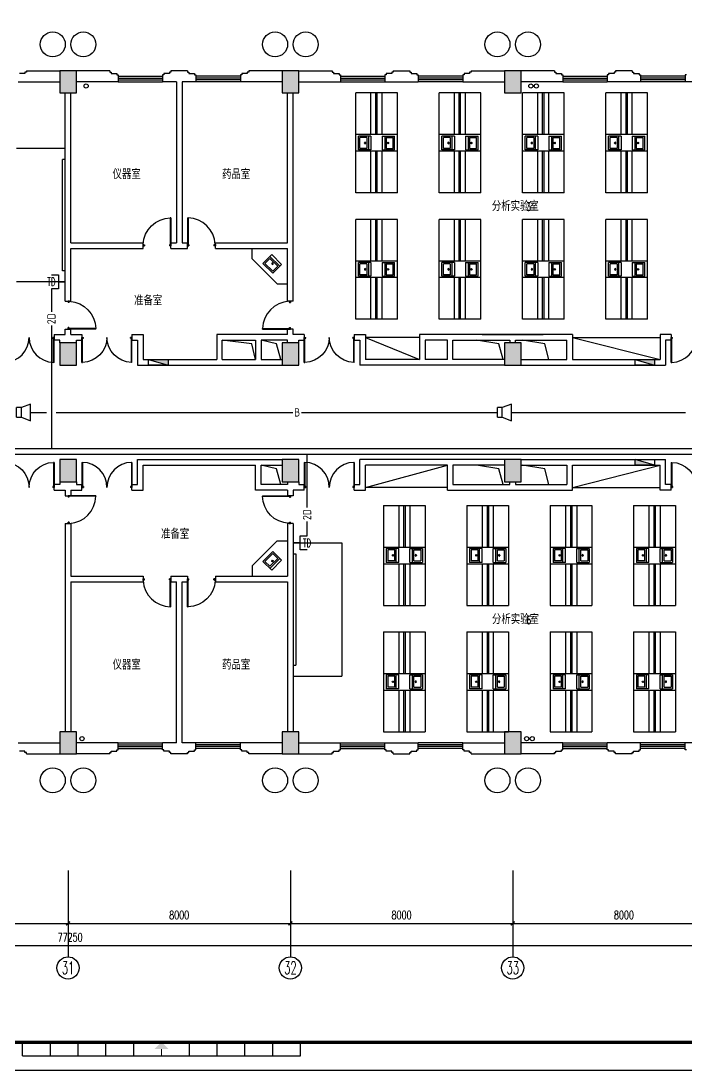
# Model space of a CAD drawing. Extents: x 190999 to 834799, y -200814 to 215286.
# Drawn here: x 483192 to 507118, y -12314 to 25460 of the extents above; entities that cross this region are included whole.
import ezdxf
from ezdxf.enums import TextEntityAlignment as Align

# ---------------------------------------------------------------- set-up
doc = ezdxf.new("R2010")
doc.units = 0
doc.header["$LTSCALE"] = 1000
doc.header["$MEASUREMENT"] = 0
for name, color, linetype in [('00-EQUIP', 3, 'Continuous'), ('00-SIG_TEXT', 7, 'Continuous'), ('00-WIRE-4', 6, 'Continuous'), ('A-墙线', 2, 'Continuous'), ('A-外包装修', 250, 'Continuous'), ('A-外窗', 145, 'Continuous'), ('A-家具', 250, 'Continuous'), ('A-门', 167, 'Continuous'), ('AXIS', 3, 'Continuous'), ('AXIS_TEXT', 7, 'Continuous'), ('COLUMN', 2, 'Continuous'), ('EQUIP_消火栓', 6, 'Continuous'), ('PUB_HATCH', 250, 'Continuous'), ('图框', 189, 'Continuous'), ('房间名称', 7, 'Continuous'), ('桥架', 1, 'Continuous'), ('洞口线', 177, 'Continuous'), ('雨水管', 3, 'Continuous')]:
    doc.layers.add(name, color=color, linetype=linetype)
doc.styles.add('-GBCBIGGBENOR', font='GBENOR.shx', dxfattribs={"bigfont": 'GBCBIG.shx'})
doc.styles.add('_COMPLEX', font='COMPLEX.shx', dxfattribs={"width": 0.5})
doc.styles.add('_TCH_AXIS', font='COMPLEX', dxfattribs={"bigfont": 'GBCBIG'})
doc.styles.add('_TCH_DIM', font='SIMPLEX', dxfattribs={"bigfont": 'GBCBIG'})
doc.styles.add('COMPLEX', font='COMPLEX')
doc.styles.add('DIM_FONT', font='SIMPLEX', dxfattribs={"width": 0.7, "bigfont": 'GBCBIG'})
doc.styles.get("Standard").update_dxf_attribs({"font": 'simhei.ttf'})
doc.styles.add('zz-1', font='arial.ttf', dxfattribs={"width": 0.8})
doc.dimstyles.new('DIMN', dxfattribs={"dimtxt": 300, "dimasz": 100, "dimexe": 250, "dimexo": 300, "dimgap": 150, "dimtad": 1, "dimdec": 0, "dimzin": 0, "dimdsep": 46, "dimtxsty": 'DIM_FONT', "dimblk": 'ARCHTICK', "dimcen": 0.09, "dimclrt": 7, "dimazin": 2, "dimtfac": 1, "dimtdec": 0, "dimtix": 1, "dimtmove": 2, "dimatfit": 3, "dimfxl": 0, "dimtolj": 1, "dimtzin": 0, "dimarcsym": 0})

# ---------------------------------------------------------------- blocks, each defined once
blk = doc.blocks.new('TJAD_TK_A0')
at = {"layer": '图框'}
for p, q in [((1517.5, -436.65), (1517.5, -431.65)), ((1527.5, -436.65), (1527.5, -431.65)), ((1537.5, -436.65), (1537.5, -431.65)), ((1547.5, -436.65), (1547.5, -431.65)), ((1557.5, -436.65), (1557.5, -431.65)), ((1577.5, -436.65), (1577.5, -431.65)), ((1587.5, -436.65), (1587.5, -431.65)), ((1597.5, -436.65), (1597.5, -431.65)), ((1607.5, -436.65), (1607.5, -431.65)), ((1617.5, -436.65), (1617.5, -431.65)), ((1517.5, -436.65), (1617.5, -436.65)), ((973, -441.7), (2162, -441.7))]:
    blk.add_line(p, q, dxfattribs=at)
at = {"layer": '图框', "const_width": 1.2}
blk.add_lwpolyline([(2152, -431.7), (2152, 389.3), (998, 389.3), (998, -431.7)], close=True, dxfattribs=at)
at = {"layer": '图框', "const_width": 0.3}
blk.add_lwpolyline([(1567.5, -434.15), (1567.5, -436.65)], dxfattribs=at)
at = {"layer": '图框'}
blk.add_solid([(1570, -434.15), (1565, -434.15), (1567.5, -431.65)], dxfattribs=at)
blk = doc.blocks.new('m1800')
at = {"layer": 'A-墙线'}
for p, q in [((-900, -100), (-900, 100)), ((900, -100), (900, 100))]:
    blk.add_line(p, q, dxfattribs=at)
at = {"layer": 'A-门'}
for p, q in [((-900, 900), (-900, 0)), ((-900, 900), (-880, 900)), ((-880, 900), (-880, 50)), ((880, 900), (880, 50)), ((900, 900), (880, 900)), ((900, 900), (900, 0)), ((-900, 50), (-870, 50)), ((-900, 0), (-850, 0)), ((-870, 50), (-870, 30)), ((-870, 30), (-850, 30)), ((-850, 30), (-850, 0)), ((850, 30), (850, 0)), ((870, 30), (850, 30)), ((900, 0), (850, 0)), ((870, 50), (870, 30)), ((900, 50), (870, 50))]:
    blk.add_line(p, q, dxfattribs=at)
for centre, start, end in [((-900, 0), 0, 88.7267), ((900, 0), 91.2733, 180)]:
    blk.add_arc(centre, 900, start, end, dxfattribs=at)
blk = doc.blocks.new('m1000')
at = {"layer": 'A-墙线'}
for p, q in [((0, 0), (0, 200)), ((1000, 0), (1000, 200))]:
    blk.add_line(p, q, dxfattribs=at)
at = {"layer": 'A-门'}
for p, q in [((0, 1100), (0, 100)), ((0, 1100), (20, 1100)), ((20, 1100), (20, 150)), ((0, 150), (30, 150)), ((0, 100), (50, 100)), ((30, 150), (30, 130)), ((30, 130), (50, 130)), ((50, 130), (50, 100)), ((950, 130), (950, 100)), ((970, 130), (950, 130)), ((1000, 100), (950, 100)), ((970, 150), (970, 130)), ((1000, 150), (970, 150)), ((1000, 150), (1000, 100))]:
    blk.add_line(p, q, dxfattribs=at)
blk.add_arc((0, 100), 1000, 2.866, 88.854, dxfattribs=at)
blk = doc.blocks.new('$TwtSys$00000434')
for p, q in [((-0.5, 0.5), (-0.5, -0.5)), ((-0.5, -0.5), (0.5, 0.5)), ((0.5, 0.5), (-0.5, 0.5)), ((0.5, -0.5), (0.5, 0.5)), ((-0.5, -0.5), (0.5, -0.5))]:
    blk.add_line(p, q)
blk.add_solid([(0.5, -0.5), (0.5, 0.5), (-0.5, -0.5)])
blk = doc.blocks.new('_ArchTick')
at = {"const_width": 0.5}
blk.add_lwpolyline([(-0.7, -0.7), (0.7, 0.7)], dxfattribs=at)
blk = doc.blocks.new('*D1183')
at = {"layer": 'AXIS', "color": 0, "lineweight": -2}
for p, q in [((500885, -5433), (500885, -7283)), ((508885, -5433), (508885, -7283)), ((500885, -7033), (508885, -7033))]:
    blk.add_line(p, q, dxfattribs=at)
at = {"layer": 'Defpoints', "color": 0}
for p in [(500885, -5133), (508885, -5133), (508885, -7033)]:
    blk.add_point(p, dxfattribs=at)
at = {"layer": 'AXIS', "color": 0, "lineweight": -2, "xscale": 100, "yscale": 100, "zscale": 100, "rotation": 180}
blk.add_blockref('_ArchTick', (500885, -7033), dxfattribs=at)
at = {"layer": 'AXIS', "color": 0, "lineweight": -2, "xscale": 100, "yscale": 100, "zscale": 100}
blk.add_blockref('_ArchTick', (508885, -7033), dxfattribs=at)
at = {"layer": 'AXIS', "color": 7, "insert": (504885, -6733), "char_height": 300, "attachment_point": 5, "style": 'DIM_FONT'}
blk.add_mtext('\\A1;8000', dxfattribs=at)
blk = doc.blocks.new('*D1184')
at = {"layer": 'AXIS', "color": 0, "lineweight": -2}
for p, q in [((492885, -5433), (492885, -7283)), ((500885, -5433), (500885, -7283)), ((492885, -7033), (500885, -7033))]:
    blk.add_line(p, q, dxfattribs=at)
at = {"layer": 'Defpoints', "color": 0}
for p in [(492885, -5133), (500885, -5133), (500885, -7033)]:
    blk.add_point(p, dxfattribs=at)
at = {"layer": 'AXIS', "color": 0, "lineweight": -2, "xscale": 100, "yscale": 100, "zscale": 100, "rotation": 180}
blk.add_blockref('_ArchTick', (492885, -7033), dxfattribs=at)
at = {"layer": 'AXIS', "color": 0, "lineweight": -2, "xscale": 100, "yscale": 100, "zscale": 100}
blk.add_blockref('_ArchTick', (500885, -7033), dxfattribs=at)
at = {"layer": 'AXIS', "color": 7, "insert": (496885, -6733), "char_height": 300, "attachment_point": 5, "style": 'DIM_FONT'}
blk.add_mtext('\\A1;8000', dxfattribs=at)
blk = doc.blocks.new('*D1185')
at = {"layer": 'AXIS', "color": 0, "lineweight": -2}
for p, q in [((484885, -5433), (484885, -7283)), ((492885, -5433), (492885, -7283)), ((484885, -7033), (492885, -7033))]:
    blk.add_line(p, q, dxfattribs=at)
at = {"layer": 'Defpoints', "color": 0}
for p in [(484885, -5133), (492885, -5133), (492885, -7033)]:
    blk.add_point(p, dxfattribs=at)
at = {"layer": 'AXIS', "color": 0, "lineweight": -2, "xscale": 100, "yscale": 100, "zscale": 100, "rotation": 180}
blk.add_blockref('_ArchTick', (484885, -7033), dxfattribs=at)
at = {"layer": 'AXIS', "color": 0, "lineweight": -2, "xscale": 100, "yscale": 100, "zscale": 100}
blk.add_blockref('_ArchTick', (492885, -7033), dxfattribs=at)
at = {"layer": 'AXIS', "color": 7, "insert": (488885, -6733), "char_height": 300, "attachment_point": 5, "style": 'DIM_FONT'}
blk.add_mtext('\\A1;8000', dxfattribs=at)
blk = doc.blocks.new('*D1186')
at = {"layer": 'AXIS', "color": 0, "lineweight": -2}
for p, q in [((476885, -5433), (476885, -7283)), ((484885, -5433), (484885, -7283)), ((476885, -7033), (484885, -7033))]:
    blk.add_line(p, q, dxfattribs=at)
at = {"layer": 'Defpoints', "color": 0}
for p in [(476885, -5133), (484885, -5133), (484885, -7033)]:
    blk.add_point(p, dxfattribs=at)
at = {"layer": 'AXIS', "color": 0, "lineweight": -2, "xscale": 100, "yscale": 100, "zscale": 100, "rotation": 180}
blk.add_blockref('_ArchTick', (476885, -7033), dxfattribs=at)
at = {"layer": 'AXIS', "color": 0, "lineweight": -2, "xscale": 100, "yscale": 100, "zscale": 100}
blk.add_blockref('_ArchTick', (484885, -7033), dxfattribs=at)
at = {"layer": 'AXIS', "color": 7, "insert": (480885, -6733), "char_height": 300, "attachment_point": 5, "style": 'DIM_FONT'}
blk.add_mtext('\\A1;8000', dxfattribs=at)
blk = doc.blocks.new('*D1192')
at = {"layer": 'AXIS', "color": 0, "lineweight": -2}
for p, q in [((446335, -5433), (446335, -8083)), ((523584, -5433), (523584, -8083)), ((446335, -7833), (523584, -7833))]:
    blk.add_line(p, q, dxfattribs=at)
at = {"layer": 'Defpoints', "color": 0}
for p in [(446335, -5133), (523584, -5133), (523584, -7833)]:
    blk.add_point(p, dxfattribs=at)
at = {"layer": 'AXIS', "color": 0, "lineweight": -2, "xscale": 100, "yscale": 100, "zscale": 100, "rotation": 180}
blk.add_blockref('_ArchTick', (446335, -7833), dxfattribs=at)
at = {"layer": 'AXIS', "color": 0, "lineweight": -2, "xscale": 100, "yscale": 100, "zscale": 100}
blk.add_blockref('_ArchTick', (523584, -7833), dxfattribs=at)
at = {"layer": 'AXIS', "color": 7, "insert": (484959, -7533), "char_height": 300, "attachment_point": 5, "style": 'DIM_FONT'}
blk.add_mtext('\\A1;77250', dxfattribs=at)
blk = doc.blocks.new('_AXISO')
blk.add_circle((0, 0), 0.5)
at = {"layer": 'AXIS_TEXT', "style": 'COMPLEX', "width": 1.041667}
blk.add_attdef('A', text='', height=0.56, dxfattribs=at).set_placement((-0.25, -0.28), (0.25, -0.28), align=Align.FIT)
blk = doc.blocks.new('$plan$00001609')
at = {"linetype": 'Continuous'}
for p, q in [((0, -251), (0, 251)), ((0, 251), (450, 251)), ((93, -251), (93, 251)), ((146, -199), (146, 199)), ((146, 199), (397, 199)), ((397, 199), (397, -199)), ((450, 251), (450, -251)), ((0, -251), (450, -251)), ((146, -199), (397, -199))]:
    blk.add_line(p, q, dxfattribs=at)
blk.add_line((238, 2), (238, 0))
blk.add_arc((212, 0), 26, 4.716, 0, dxfattribs=at)
at = {"style": 'zz-1'}
for tag in ['YSIZE', 'XSIZE']:
    blk.add_attdef(tag, (0, 0), '', height=0.5, dxfattribs=at)
blk = doc.blocks.new('_LINKPT1')
at = {"color": 0}
blk.add_line((0, 0), (0, 0), dxfattribs=at)
blk = doc.blocks.new('IO37IMB6')
for p, q in [((-0.5, 0.499), (-0.5, 0.999)), ((0.5, 0.999), (0.5, 0.499)), ((0.5, 0.499), (-0.5, 0.499)), ((0, 0.5), (0, 0))]:
    blk.add_line(p, q)
at = {"xscale": 0.002, "yscale": 0.002, "zscale": 0.002}
for p in [(0, 1.384), (-0.5, 0.499), (0, 0), (0.5, 0.499)]:
    blk.add_blockref('_LINKPT1', p, dxfattribs=at)
at = {"style": '_COMPLEX', "width": 0.6, "flags": 8}
blk.add_attdef('$TEXT$', text='', height=0.6, dxfattribs=at).set_placement((0, 1), align=Align.MIDDLE_CENTER)
at = {"flags": 9}
blk.add_attdef('A', (0, 0), '', height=0.00002, dxfattribs=at)
blk = doc.blocks.new('OS28WV87')
for p, q in [((0, 0.35), (0, -0.35)), ((0, 0.35), (0.35, 0.35)), ((0.35, 0.35), (1, 0.6)), ((0.35, 0.35), (0.35, -0.35)), ((1, 0.6), (1, -0.6)), ((0.35, -0.35), (0, -0.35)), ((1, -0.6), (0.35, -0.35))]:
    blk.add_line(p, q)
at = {"xscale": 0.002, "yscale": 0.002, "zscale": 0.002}
for p in [(0, 0), (0.175, 0.35), (1, 0), (0.175, -0.35)]:
    blk.add_blockref('_LINKPT1', p, dxfattribs=at)
at = {"flags": 9}
blk.add_attdef('A', (0, 0), '', height=0.00002, dxfattribs=at)

msp = doc.modelspace()

# ---------------------------------------------------------------- hatches: boundary and pattern name
at = {"layer": 'PUB_HATCH'}
for points in [[(484584.6, 23667.4), (484584.6, 22867.4), (485184.6, 22867.4), (485184.6, 23667.4)], [(492584.6, 23667.4), (492584.6, 22867.4), (493184.6, 22867.4), (493184.6, 23667.4)], [(500584.6, 23667.4), (500584.6, 22867.4), (501184.6, 22867.4), (501184.6, 23667.4)], [(484584.6, 13867.4), (484584.6, 13067.4), (485184.6, 13067.4), (485184.6, 13867.4)], [(492584.6, 13867.4), (492584.6, 13067.4), (493184.6, 13067.4), (493184.6, 13867.4)], [(500584.6, 13867.4), (500584.6, 13067.4), (501184.6, 13067.4), (501184.6, 13867.4)], [(484584.6, 9667.4), (484584.6, 8867.4), (485184.6, 8867.4), (485184.6, 9667.4)], [(492584.6, 9667.4), (492584.6, 8867.4), (493184.6, 8867.4), (493184.6, 9667.4)], [(500584.6, 9667.4), (500584.6, 8867.4), (501184.6, 8867.4), (501184.6, 9667.4)], [(484584.6, -132.6), (484584.6, -932.6), (485184.6, -932.6), (485184.6, -132.6)], [(492584.6, -132.6), (492584.6, -932.6), (493184.6, -932.6), (493184.6, -132.6)], [(500584.6, -132.6), (500584.6, -932.6), (501184.6, -932.6), (501184.6, -132.6)]]:
    msp.add_hatch(color=256, dxfattribs=at).paths.add_polyline_path(points)

# ---------------------------------------------------------------- linework, layer by layer
at = {"layer": '00-WIRE-4'}
for p, q in [((484285.1, 15817.4), (484285.1, 14989.7)), ((484285.1, 14489.1), (484285.1, 10067.4)), ((483534.6, 11367.4), (484110.1, 11367.4)), ((484460.1, 11367.4), (492975.1, 11367.4)), ((493280.1, 11367.4), (500334.6, 11367.4)), ((500834.6, 11367.4), (507102.1, 11367.4)), ((493484.1, 7937.5), (493484.1, 9867.4)), ((493484.1, 6917.4), (493484.1, 7436.9))]:
    msp.add_line(p, q, dxfattribs=at)
at = {"layer": 'A-墙线'}
for p, q in [((483334.6, 23567.4), (483134.6, 23567.4)), ((483334.6, 23617.4), (483334.6, 23567.4)), ((483384.6, 23617.4), (483334.6, 23617.4)), ((483384.6, 23667.4), (484584.6, 23667.4)), ((483384.6, 23667.4), (483384.6, 23617.4)), ((486384.6, 23667.4), (485184.6, 23667.4)), ((486384.6, 23667.4), (486384.6, 23617.4)), ((486384.6, 23617.4), (486434.6, 23617.4)), ((486434.6, 23617.4), (486434.6, 23567.4)), ((486434.6, 23567.4), (486634.6, 23567.4)), ((486634.6, 23567.4), (486634.6, 23517.4)), ((486634.6, 23517.4), (486684.6, 23517.4)), ((486684.6, 23517.4), (486684.6, 23267.4)), ((488334.6, 23517.4), (488284.6, 23517.4)), ((488284.6, 23517.4), (488284.6, 23267.4)), ((488334.6, 23567.4), (488334.6, 23517.4)), ((488534.6, 23567.4), (488334.6, 23567.4)), ((488534.6, 23617.4), (488534.6, 23567.4)), ((488584.6, 23617.4), (488534.6, 23617.4)), ((489184.6, 23667.4), (488584.6, 23667.4)), ((488584.6, 23667.4), (488584.6, 23617.4)), ((489184.6, 23667.4), (489184.6, 23617.4)), ((489184.6, 23617.4), (489234.6, 23617.4)), ((489234.6, 23617.4), (489234.6, 23567.4)), ((489234.6, 23567.4), (489434.6, 23567.4)), ((489434.6, 23567.4), (489434.6, 23517.4)), ((489434.6, 23517.4), (489484.6, 23517.4)), ((489484.6, 23517.4), (489484.6, 23267.4)), ((491134.6, 23517.4), (491084.6, 23517.4)), ((491084.6, 23517.4), (491084.6, 23267.4)), ((491134.6, 23567.4), (491134.6, 23517.4)), ((491334.6, 23567.4), (491134.6, 23567.4)), ((491334.6, 23617.4), (491334.6, 23567.4)), ((491384.6, 23617.4), (491334.6, 23617.4)), ((492584.6, 23667.4), (491384.6, 23667.4)), ((491384.6, 23667.4), (491384.6, 23617.4)), ((493184.6, 23667.4), (494384.6, 23667.4)), ((494384.6, 23667.4), (494384.6, 23617.4)), ((494384.6, 23617.4), (494434.6, 23617.4)), ((494434.6, 23617.4), (494434.6, 23567.4)), ((494434.6, 23567.4), (494634.6, 23567.4)), ((494634.6, 23567.4), (494634.6, 23517.4)), ((494634.6, 23517.4), (494684.6, 23517.4)), ((494684.6, 23517.4), (494684.6, 23267.4)), ((496334.6, 23517.4), (496284.6, 23517.4)), ((496284.6, 23517.4), (496284.6, 23267.4)), ((496334.6, 23567.4), (496334.6, 23517.4)), ((496534.6, 23567.4), (496334.6, 23567.4)), ((496534.6, 23617.4), (496534.6, 23567.4)), ((496584.6, 23617.4), (496534.6, 23617.4)), ((496584.6, 23667.4), (497184.6, 23667.4)), ((496584.6, 23667.4), (496584.6, 23617.4)), ((497184.6, 23667.4), (497184.6, 23617.4)), ((497184.6, 23617.4), (497234.6, 23617.4)), ((497234.6, 23617.4), (497234.6, 23567.4)), ((497234.6, 23567.4), (497434.6, 23567.4)), ((497434.6, 23567.4), (497434.6, 23517.4)), ((497434.6, 23517.4), (497484.6, 23517.4)), ((497484.6, 23517.4), (497484.6, 23267.4)), ((499134.6, 23517.4), (499084.6, 23517.4)), ((499084.6, 23517.4), (499084.6, 23267.4)), ((499134.6, 23567.4), (499134.6, 23517.4)), ((499334.6, 23567.4), (499134.6, 23567.4)), ((499334.6, 23617.4), (499334.6, 23567.4)), ((499384.6, 23617.4), (499334.6, 23617.4)), ((499384.6, 23667.4), (500584.6, 23667.4)), ((499384.6, 23667.4), (499384.6, 23617.4)), ((502384.6, 23667.4), (501184.6, 23667.4)), ((502384.6, 23667.4), (502384.6, 23617.4)), ((502384.6, 23617.4), (502434.6, 23617.4)), ((502434.6, 23617.4), (502434.6, 23567.4)), ((502434.6, 23567.4), (502634.6, 23567.4)), ((502634.6, 23567.4), (502634.6, 23517.4)), ((502634.6, 23517.4), (502684.6, 23517.4)), ((502684.6, 23517.4), (502684.6, 23267.4)), ((504334.6, 23517.4), (504284.6, 23517.4)), ((504284.6, 23517.4), (504284.6, 23267.4)), ((504334.6, 23567.4), (504334.6, 23517.4)), ((504534.6, 23567.4), (504334.6, 23567.4)), ((504534.6, 23617.4), (504534.6, 23567.4)), ((504584.6, 23617.4), (504534.6, 23617.4)), ((505184.6, 23667.4), (504584.6, 23667.4)), ((504584.6, 23667.4), (504584.6, 23617.4)), ((505184.6, 23667.4), (505184.6, 23617.4)), ((505184.6, 23617.4), (505234.6, 23617.4)), ((505234.6, 23617.4), (505234.6, 23567.4)), ((505234.6, 23567.4), (505434.6, 23567.4)), ((505434.6, 23567.4), (505434.6, 23517.4)), ((505434.6, 23517.4), (505484.6, 23517.4)), ((505484.6, 23517.4), (505484.6, 23267.4)), ((507134.6, 23517.4), (507084.6, 23517.4)), ((507084.6, 23517.4), (507084.6, 23267.4)), ((483084.6, 23267.4), (484584.6, 23267.4)), ((486684.6, 23267.4), (485184.6, 23267.4)), ((488784.6, 23267.4), (488284.6, 23267.4)), ((488784.6, 23267.4), (488784.6, 17467.4)), ((488984.6, 23267.4), (488984.6, 17467.4)), ((489484.6, 23267.4), (488984.6, 23267.4)), ((492584.6, 23267.4), (491084.6, 23267.4)), ((493184.6, 23267.4), (494684.6, 23267.4)), ((496284.6, 23267.4), (497484.6, 23267.4)), ((499084.6, 23267.4), (500584.6, 23267.4)), ((502684.6, 23267.4), (501184.6, 23267.4)), ((505484.6, 23267.4), (504284.6, 23267.4)), ((508584.6, 23267.4), (507084.6, 23267.4)), ((484784.6, 15367.4), (484784.6, 22867.4)), ((484984.6, 17467.4), (484984.6, 22867.4)), ((492784.6, 17467.4), (492784.6, 22867.4)), ((492984.6, 15367.4), (492984.6, 22867.4)), ((484984.6, 17467.4), (487584.6, 17467.4)), ((488584.6, 17467.4), (488784.6, 17467.4)), ((488984.6, 17467.4), (489184.6, 17467.4)), ((490184.6, 17467.4), (492784.6, 17467.4)), ((484984.6, 17267.4), (487584.6, 17267.4)), ((484984.6, 15367.4), (484984.6, 17267.4)), ((488584.6, 17267.4), (489184.6, 17267.4)), ((490184.6, 17267.4), (492784.6, 17267.4)), ((492784.6, 15367.4), (492784.6, 17267.4)), ((484784.6, 14167.4), (484784.6, 14367.4)), ((484984.6, 14167.4), (484984.6, 14367.4)), ((492784.6, 14167.4), (492784.6, 14367.4)), ((492984.6, 14167.4), (492984.6, 14367.4)), ((484384.6, 14167.4), (484784.6, 14167.4)), ((484984.6, 14167.4), (485384.6, 14167.4)), ((487184.6, 14167.4), (487584.6, 14167.4)), ((487584.6, 14167.4), (487584.6, 13267.4)), ((493384.6, 14167.4), (492984.6, 14167.4)), ((495184.6, 14167.4), (495584.6, 14167.4)), ((495584.6, 14167.4), (495584.6, 13267.4)), ((499784.6, 14167.4), (501984.6, 14167.4)), ((503034.6, 14167.4), (503034.6, 13267.4)), ((506584.6, 14167.4), (506184.6, 14167.4)), ((506184.6, 14167.4), (506184.6, 13267.4)), ((484584.6, 13967.4), (484384.6, 13967.4)), ((484584.6, 13867.4), (484584.6, 13967.4)), ((485184.6, 13967.4), (485384.6, 13967.4)), ((485184.6, 13867.4), (485184.6, 13967.4)), ((487184.6, 13967.4), (487384.6, 13967.4)), ((487384.6, 13967.4), (487384.6, 13067.4)), ((492784.6, 13867.4), (492784.6, 13967.4)), ((493184.6, 13967.4), (493384.6, 13967.4)), ((493184.6, 13867.4), (493184.6, 13967.4)), ((495184.6, 13967.4), (495384.6, 13967.4)), ((495384.6, 13967.4), (495384.6, 13067.4)), ((498734.6, 13967.4), (500784.6, 13967.4)), ((498734.6, 13267.4), (498734.6, 13967.4)), ((500784.6, 13967.4), (500784.6, 13867.4)), ((500984.6, 13967.4), (502834.6, 13967.4)), ((500984.6, 13867.4), (500984.6, 13967.4)), ((502834.6, 13267.4), (502834.6, 13967.4)), ((506584.6, 13967.4), (506384.6, 13967.4)), ((506384.6, 13967.4), (506384.6, 13067.4)), ((487584.6, 13267.4), (490234.6, 13267.4)), ((490434.6, 13267.4), (491634.6, 13267.4)), ((491834.6, 13267.4), (492584.6, 13267.4)), ((497534.6, 13267.4), (495584.6, 13267.4)), ((498534.6, 13267.4), (497734.6, 13267.4)), ((500584.6, 13267.4), (498734.6, 13267.4)), ((501184.6, 13267.4), (502834.6, 13267.4)), ((503034.6, 13267.4), (506184.6, 13267.4)), ((487384.6, 13067.4), (492584.6, 13067.4)), ((500584.6, 13067.4), (495384.6, 13067.4)), ((501184.6, 13067.4), (506384.6, 13067.4)), ((487384.6, 9667.4), (492584.6, 9667.4)), ((487384.6, 8767.4), (487384.6, 9667.4)), ((487584.6, 9467.4), (491634.6, 9467.4)), ((487584.6, 8567.4), (487584.6, 9467.4)), ((491834.6, 9467.4), (492584.6, 9467.4)), ((500584.6, 9667.4), (495384.6, 9667.4)), ((495384.6, 8767.4), (495384.6, 9667.4)), ((498534.6, 9467.4), (495584.6, 9467.4)), ((495584.6, 8567.4), (495584.6, 9467.4)), ((498534.6, 8567.4), (498534.6, 9467.4)), ((500584.6, 9467.4), (498734.6, 9467.4)), ((498734.6, 9467.4), (498734.6, 8767.4)), ((501184.6, 9667.4), (506384.6, 9667.4)), ((501184.6, 9467.4), (502834.6, 9467.4)), ((502834.6, 9467.4), (502834.6, 8767.4)), ((503034.6, 9467.4), (506184.6, 9467.4)), ((503034.6, 8567.4), (503034.6, 9467.4)), ((506184.6, 8567.4), (506184.6, 9467.4)), ((506384.6, 8767.4), (506384.6, 9667.4)), ((484584.6, 8767.4), (484384.6, 8767.4)), ((484584.6, 8867.4), (484584.6, 8767.4)), ((485184.6, 8867.4), (485184.6, 8767.4)), ((485184.6, 8767.4), (485384.6, 8767.4)), ((487184.6, 8767.4), (487384.6, 8767.4)), ((492784.6, 8867.4), (492784.6, 8767.4)), ((493184.6, 8867.4), (493184.6, 8767.4)), ((493184.6, 8767.4), (493384.6, 8767.4)), ((495184.6, 8767.4), (495384.6, 8767.4)), ((498734.6, 8767.4), (500784.6, 8767.4)), ((500784.6, 8767.4), (500784.6, 8867.4)), ((500984.6, 8867.4), (500984.6, 8767.4)), ((500984.6, 8767.4), (502834.6, 8767.4)), ((506584.6, 8767.4), (506384.6, 8767.4)), ((484384.6, 8567.4), (484784.6, 8567.4)), ((484784.6, 8567.4), (484784.6, 8367.4)), ((484984.6, 8567.4), (484984.6, 8367.4)), ((484984.6, 8567.4), (485384.6, 8567.4)), ((487184.6, 8567.4), (487584.6, 8567.4)), ((492784.6, 8567.4), (492784.6, 8367.4)), ((492984.6, 8567.4), (492984.6, 8367.4)), ((493384.6, 8567.4), (492984.6, 8567.4)), ((495184.6, 8567.4), (495584.6, 8567.4)), ((498534.6, 8567.4), (503034.6, 8567.4)), ((506584.6, 8567.4), (506184.6, 8567.4)), ((484784.6, 7367.4), (484784.6, -132.6)), ((484984.6, 7367.4), (484984.6, 5467.4)), ((492784.6, 7367.4), (492784.6, 5467.4)), ((492984.6, 7367.4), (492984.6, -132.6)), ((484984.6, 5467.4), (487584.6, 5467.4)), ((488584.6, 5467.4), (489184.6, 5467.4)), ((490184.6, 5467.4), (492784.6, 5467.4)), ((484984.6, 5267.4), (487584.6, 5267.4)), ((484984.6, 5267.4), (484984.6, -132.6)), ((488584.6, 5267.4), (488784.6, 5267.4)), ((488784.6, -532.6), (488784.6, 5267.4)), ((488984.6, 5267.4), (489184.6, 5267.4)), ((488984.6, -532.6), (488984.6, 5267.4)), ((490184.6, 5267.4), (492784.6, 5267.4)), ((492784.6, 5267.4), (492784.6, -132.6)), ((483084.6, -532.6), (484584.6, -532.6)), ((486684.6, -532.6), (485184.6, -532.6)), ((486684.6, -782.6), (486684.6, -532.6)), ((488784.6, -532.6), (488284.6, -532.6)), ((488284.6, -782.6), (488284.6, -532.6)), ((489484.6, -532.6), (488984.6, -532.6)), ((489484.6, -782.6), (489484.6, -532.6)), ((492584.6, -532.6), (491084.6, -532.6)), ((491084.6, -782.6), (491084.6, -532.6)), ((493184.6, -532.6), (494684.6, -532.6)), ((494684.6, -782.6), (494684.6, -532.6)), ((496284.6, -532.6), (497484.6, -532.6)), ((496284.6, -782.6), (496284.6, -532.6)), ((497484.6, -782.6), (497484.6, -532.6)), ((499084.6, -532.6), (500584.6, -532.6)), ((499084.6, -782.6), (499084.6, -532.6)), ((502684.6, -532.6), (501184.6, -532.6)), ((502684.6, -782.6), (502684.6, -532.6)), ((505484.6, -532.6), (504284.6, -532.6)), ((504284.6, -782.6), (504284.6, -532.6)), ((505484.6, -782.6), (505484.6, -532.6)), ((508584.6, -532.6), (507084.6, -532.6)), ((507084.6, -782.6), (507084.6, -532.6)), ((483334.6, -832.6), (483134.6, -832.6)), ((483334.6, -882.6), (483334.6, -832.6)), ((483384.6, -882.6), (483334.6, -882.6)), ((483384.6, -932.6), (483384.6, -882.6)), ((483384.6, -932.6), (484584.6, -932.6)), ((486384.6, -932.6), (485184.6, -932.6)), ((486384.6, -932.6), (486384.6, -882.6)), ((486384.6, -882.6), (486434.6, -882.6)), ((486434.6, -882.6), (486434.6, -832.6)), ((486434.6, -832.6), (486634.6, -832.6)), ((486634.6, -782.6), (486684.6, -782.6)), ((486634.6, -832.6), (486634.6, -782.6)), ((488334.6, -782.6), (488284.6, -782.6)), ((488334.6, -832.6), (488334.6, -782.6)), ((488534.6, -832.6), (488334.6, -832.6)), ((488534.6, -882.6), (488534.6, -832.6)), ((488584.6, -882.6), (488534.6, -882.6)), ((488584.6, -932.6), (488584.6, -882.6)), ((489184.6, -932.6), (488584.6, -932.6)), ((489184.6, -932.6), (489184.6, -882.6)), ((489184.6, -882.6), (489234.6, -882.6)), ((489234.6, -882.6), (489234.6, -832.6)), ((489234.6, -832.6), (489434.6, -832.6)), ((489434.6, -782.6), (489484.6, -782.6)), ((489434.6, -832.6), (489434.6, -782.6)), ((491134.6, -782.6), (491084.6, -782.6)), ((491134.6, -832.6), (491134.6, -782.6)), ((491334.6, -832.6), (491134.6, -832.6)), ((491334.6, -882.6), (491334.6, -832.6)), ((491384.6, -882.6), (491334.6, -882.6)), ((491384.6, -932.6), (491384.6, -882.6)), ((492584.6, -932.6), (491384.6, -932.6)), ((493184.6, -932.6), (494384.6, -932.6)), ((494384.6, -932.6), (494384.6, -882.6)), ((494384.6, -882.6), (494434.6, -882.6)), ((494434.6, -882.6), (494434.6, -832.6)), ((494434.6, -832.6), (494634.6, -832.6)), ((494634.6, -782.6), (494684.6, -782.6)), ((494634.6, -832.6), (494634.6, -782.6)), ((496334.6, -782.6), (496284.6, -782.6)), ((496334.6, -832.6), (496334.6, -782.6)), ((496534.6, -832.6), (496334.6, -832.6)), ((496534.6, -882.6), (496534.6, -832.6)), ((496584.6, -882.6), (496534.6, -882.6)), ((496584.6, -932.6), (496584.6, -882.6)), ((496584.6, -932.6), (497184.6, -932.6)), ((497184.6, -932.6), (497184.6, -882.6)), ((497184.6, -882.6), (497234.6, -882.6)), ((497234.6, -882.6), (497234.6, -832.6)), ((497234.6, -832.6), (497434.6, -832.6)), ((497434.6, -782.6), (497484.6, -782.6)), ((497434.6, -832.6), (497434.6, -782.6)), ((499134.6, -782.6), (499084.6, -782.6)), ((499134.6, -832.6), (499134.6, -782.6)), ((499334.6, -832.6), (499134.6, -832.6)), ((499334.6, -882.6), (499334.6, -832.6)), ((499384.6, -882.6), (499334.6, -882.6)), ((499384.6, -932.6), (499384.6, -882.6)), ((499384.6, -932.6), (500584.6, -932.6)), ((502384.6, -932.6), (501184.6, -932.6)), ((502384.6, -932.6), (502384.6, -882.6)), ((502384.6, -882.6), (502434.6, -882.6)), ((502434.6, -882.6), (502434.6, -832.6)), ((502434.6, -832.6), (502634.6, -832.6)), ((502634.6, -782.6), (502684.6, -782.6)), ((502634.6, -832.6), (502634.6, -782.6)), ((504334.6, -782.6), (504284.6, -782.6)), ((504334.6, -832.6), (504334.6, -782.6)), ((504534.6, -832.6), (504334.6, -832.6)), ((504534.6, -882.6), (504534.6, -832.6)), ((504584.6, -882.6), (504534.6, -882.6)), ((504584.6, -932.6), (504584.6, -882.6)), ((505184.6, -932.6), (504584.6, -932.6)), ((505184.6, -932.6), (505184.6, -882.6)), ((505184.6, -882.6), (505234.6, -882.6)), ((505234.6, -882.6), (505234.6, -832.6)), ((505234.6, -832.6), (505434.6, -832.6)), ((505434.6, -782.6), (505484.6, -782.6)), ((505434.6, -832.6), (505434.6, -782.6)), ((507134.6, -782.6), (507084.6, -782.6))]:
    msp.add_line(p, q, dxfattribs=at)
for points in [[(492784.6, 14167.4), (490234.6, 14167.4), (490234.6, 13267.4)], [(503034.6, 14167.4), (497534.6, 14167.4), (497534.6, 13267.4)], [(490434.6, 13267.4), (490434.6, 13967.4), (491634.6, 13967.4), (491634.6, 13267.4)], [(492784.6, 13967.4), (491834.6, 13967.4), (491834.6, 13267.4)], [(498534.6, 13267.4), (498534.6, 13967.4), (497734.6, 13967.4), (497734.6, 13267.4)], [(492784.6, 8567.4), (491634.6, 8567.4), (491634.6, 9467.4)], [(492534.6, 8767.4), (491834.6, 8767.4), (491834.6, 9467.4)], [(492784.6, 8767.4), (491834.6, 8767.4), (491834.6, 9467.4)]]:
    msp.add_lwpolyline(points, dxfattribs=at)
at = {"layer": 'A-外包装修'}
for centre in [(484334.6, 24617.4), (485434.6, 24617.4), (492334.6, 24617.4), (493434.6, 24617.4), (500334.6, 24617.4), (501434.6, 24617.4), (484334.6, -1882.6), (485434.6, -1882.6), (492334.6, -1882.6), (493434.6, -1882.6), (500334.6, -1882.6), (501434.6, -1882.6)]:
    msp.add_circle(centre, 450, dxfattribs=at)
at = {"layer": 'A-外窗'}
for p, q in [((486684.6, 23467.4), (488284.6, 23467.4)), ((491084.6, 23467.4), (489484.6, 23467.4)), ((494684.6, 23467.4), (496284.6, 23467.4)), ((499084.6, 23467.4), (497484.6, 23467.4)), ((502684.6, 23467.4), (504284.6, 23467.4)), ((507084.6, 23467.4), (505484.6, 23467.4)), ((486684.6, 23397.4), (488284.6, 23397.4)), ((486684.6, 23337.4), (488284.6, 23337.4)), ((486684.6, 23267.4), (488284.6, 23267.4)), ((491084.6, 23397.4), (489484.6, 23397.4)), ((491084.6, 23337.4), (489484.6, 23337.4)), ((491084.6, 23267.4), (489484.6, 23267.4)), ((494684.6, 23397.4), (496284.6, 23397.4)), ((494684.6, 23337.4), (496284.6, 23337.4)), ((494684.6, 23267.4), (496284.6, 23267.4)), ((499084.6, 23397.4), (497484.6, 23397.4)), ((499084.6, 23337.4), (497484.6, 23337.4)), ((499084.6, 23267.4), (497484.6, 23267.4)), ((502684.6, 23397.4), (504284.6, 23397.4)), ((502684.6, 23337.4), (504284.6, 23337.4)), ((502684.6, 23267.4), (504284.6, 23267.4)), ((507084.6, 23397.4), (505484.6, 23397.4)), ((507084.6, 23337.4), (505484.6, 23337.4)), ((507084.6, 23267.4), (505484.6, 23267.4)), ((486684.6, -532.6), (488284.6, -532.6)), ((486684.6, -602.6), (488284.6, -602.6)), ((486684.6, -662.6), (488284.6, -662.6)), ((486684.6, -732.6), (488284.6, -732.6)), ((491084.6, -532.6), (489484.6, -532.6)), ((491084.6, -602.6), (489484.6, -602.6)), ((491084.6, -662.6), (489484.6, -662.6)), ((491084.6, -732.6), (489484.6, -732.6)), ((494684.6, -532.6), (496284.6, -532.6)), ((494684.6, -602.6), (496284.6, -602.6)), ((494684.6, -662.6), (496284.6, -662.6)), ((494684.6, -732.6), (496284.6, -732.6)), ((499084.6, -532.6), (497484.6, -532.6)), ((499084.6, -602.6), (497484.6, -602.6)), ((499084.6, -662.6), (497484.6, -662.6)), ((499084.6, -732.6), (497484.6, -732.6)), ((502684.6, -532.6), (504284.6, -532.6)), ((502684.6, -602.6), (504284.6, -602.6)), ((502684.6, -662.6), (504284.6, -662.6)), ((502684.6, -732.6), (504284.6, -732.6)), ((507084.6, -532.6), (505484.6, -532.6)), ((507084.6, -602.6), (505484.6, -602.6)), ((507084.6, -662.6), (505484.6, -662.6)), ((507084.6, -732.6), (505484.6, -732.6))]:
    msp.add_line(p, q, dxfattribs=at)
at = {"layer": 'A-家具'}
for p, q in [((495234.6, 19267.4), (495234.6, 22867.4)), ((496734.6, 22867.4), (495234.6, 22867.4)), ((495784.6, 21367.4), (495784.6, 22867.4)), ((495959.6, 21367.4), (495959.6, 22867.4)), ((496009.6, 21367.4), (496009.6, 22867.4)), ((496184.6, 21367.4), (496184.6, 22867.4)), ((496734.6, 19267.4), (496734.6, 22867.4)), ((498234.6, 19267.4), (498234.6, 22867.4)), ((499734.6, 22867.4), (498234.6, 22867.4)), ((498784.6, 21367.4), (498784.6, 22867.4)), ((498959.6, 21367.4), (498959.6, 22867.4)), ((499009.6, 21367.4), (499009.6, 22867.4)), ((499184.6, 21367.4), (499184.6, 22867.4)), ((499734.6, 19267.4), (499734.6, 22867.4)), ((501234.6, 19267.4), (501234.6, 22867.4)), ((502734.6, 22867.4), (501234.6, 22867.4)), ((501784.6, 21367.4), (501784.6, 22867.4)), ((501959.6, 21367.4), (501959.6, 22867.4)), ((502009.6, 21367.4), (502009.6, 22867.4)), ((502184.6, 21367.4), (502184.6, 22867.4)), ((502734.6, 19267.4), (502734.6, 22867.4)), ((504234.6, 19267.4), (504234.6, 22867.4)), ((505734.6, 22867.4), (504234.6, 22867.4)), ((504784.6, 21367.4), (504784.6, 22867.4)), ((504959.6, 21367.4), (504959.6, 22867.4)), ((505009.6, 21367.4), (505009.6, 22867.4)), ((505184.6, 21367.4), (505184.6, 22867.4)), ((505734.6, 19267.4), (505734.6, 22867.4)), ((496734.6, 21367.4), (495234.6, 21367.4)), ((499734.6, 21367.4), (498234.6, 21367.4)), ((502734.6, 21367.4), (501234.6, 21367.4)), ((505734.6, 21367.4), (504234.6, 21367.4)), ((484784.6, 20867.4), (483034.6, 20867.4)), ((484684.6, 16467.4), (484684.6, 20467.4)), ((484784.6, 20467.4), (484684.6, 20467.4)), ((496734.6, 20767.4), (495234.6, 20767.4)), ((495784.6, 19267.4), (495784.6, 20767.4)), ((495959.6, 19267.4), (495959.6, 20767.4)), ((496009.6, 19267.4), (496009.6, 20767.4)), ((496184.6, 19267.4), (496184.6, 20767.4)), ((499734.6, 20767.4), (498234.6, 20767.4)), ((498784.6, 19267.4), (498784.6, 20767.4)), ((498959.6, 19267.4), (498959.6, 20767.4)), ((499009.6, 19267.4), (499009.6, 20767.4)), ((499184.6, 19267.4), (499184.6, 20767.4)), ((502734.6, 20767.4), (501234.6, 20767.4)), ((501784.6, 19267.4), (501784.6, 20767.4)), ((501959.6, 19267.4), (501959.6, 20767.4)), ((502009.6, 19267.4), (502009.6, 20767.4)), ((502184.6, 19267.4), (502184.6, 20767.4)), ((505734.6, 20767.4), (504234.6, 20767.4)), ((504784.6, 19267.4), (504784.6, 20767.4)), ((504959.6, 19267.4), (504959.6, 20767.4)), ((505009.6, 19267.4), (505009.6, 20767.4)), ((505184.6, 19267.4), (505184.6, 20767.4)), ((496734.6, 19267.4), (495234.6, 19267.4)), ((499734.6, 19267.4), (498234.6, 19267.4)), ((502734.6, 19267.4), (501234.6, 19267.4)), ((505734.6, 19267.4), (504234.6, 19267.4)), ((495234.6, 14717.4), (495234.6, 18317.4)), ((496734.6, 18317.4), (495234.6, 18317.4)), ((495784.6, 16817.4), (495784.6, 18317.4)), ((495959.6, 16817.4), (495959.6, 18317.4)), ((496009.6, 16817.4), (496009.6, 18317.4)), ((496184.6, 16817.4), (496184.6, 18317.4)), ((496734.6, 14717.4), (496734.6, 18317.4)), ((498234.6, 14717.4), (498234.6, 18317.4)), ((499734.6, 18317.4), (498234.6, 18317.4)), ((498784.6, 16817.4), (498784.6, 18317.4)), ((498959.6, 16817.4), (498959.6, 18317.4)), ((499009.6, 16817.4), (499009.6, 18317.4)), ((499184.6, 16817.4), (499184.6, 18317.4)), ((499734.6, 14717.4), (499734.6, 18317.4)), ((502734.6, 18317.4), (501234.6, 18317.4)), ((501234.6, 14717.4), (501234.6, 18317.4)), ((501784.6, 16817.4), (501784.6, 18317.4)), ((501959.6, 16817.4), (501959.6, 18317.4)), ((502009.6, 16817.4), (502009.6, 18317.4)), ((502184.6, 16817.4), (502184.6, 18317.4)), ((502734.6, 14717.4), (502734.6, 18317.4)), ((504234.6, 14717.4), (504234.6, 18317.4)), ((505734.6, 18317.4), (504234.6, 18317.4)), ((504784.6, 16817.4), (504784.6, 18317.4)), ((504959.6, 16817.4), (504959.6, 18317.4)), ((505009.6, 16817.4), (505009.6, 18317.4)), ((505184.6, 16817.4), (505184.6, 18317.4)), ((505734.6, 14717.4), (505734.6, 18317.4)), ((491509.6, 16892.4), (491509.6, 17267.4)), ((491509.6, 16892.4), (492409.6, 15992.4)), ((496734.6, 16817.4), (495234.6, 16817.4)), ((499734.6, 16817.4), (498234.6, 16817.4)), ((502734.6, 16817.4), (501234.6, 16817.4)), ((505734.6, 16817.4), (504234.6, 16817.4)), ((484784.6, 16467.4), (484684.6, 16467.4)), ((484784.6, 16067.4), (483034.6, 16067.4)), ((492409.6, 15992.4), (492784.6, 15992.4)), ((496734.6, 16217.4), (495234.6, 16217.4)), ((495784.6, 14717.4), (495784.6, 16217.4)), ((495959.6, 14717.4), (495959.6, 16217.4)), ((496009.6, 14717.4), (496009.6, 16217.4)), ((496184.6, 14717.4), (496184.6, 16217.4)), ((499734.6, 16217.4), (498234.6, 16217.4)), ((498784.6, 14717.4), (498784.6, 16217.4)), ((498959.6, 14717.4), (498959.6, 16217.4)), ((499009.6, 14717.4), (499009.6, 16217.4)), ((499184.6, 14717.4), (499184.6, 16217.4)), ((502734.6, 16217.4), (501234.6, 16217.4)), ((501784.6, 14717.4), (501784.6, 16217.4)), ((501959.6, 14717.4), (501959.6, 16217.4)), ((502009.6, 14717.4), (502009.6, 16217.4)), ((502184.6, 14717.4), (502184.6, 16217.4)), ((505734.6, 16217.4), (504234.6, 16217.4)), ((504784.6, 14717.4), (504784.6, 16217.4)), ((504959.6, 14717.4), (504959.6, 16217.4)), ((505009.6, 14717.4), (505009.6, 16217.4)), ((505184.6, 14717.4), (505184.6, 16217.4)), ((496734.6, 14717.4), (495234.6, 14717.4)), ((499734.6, 14717.4), (498234.6, 14717.4)), ((502734.6, 14717.4), (501234.6, 14717.4)), ((505734.6, 14717.4), (504234.6, 14717.4)), ((497534.6, 14067.4), (495584.6, 14067.4)), ((495584.6, 14067.4), (497534.6, 13267.4)), ((503034.6, 14067.4), (506184.6, 14067.4)), ((503034.6, 14067.4), (506184.6, 13267.4)), ((495584.6, 8667.4), (498534.6, 9467.4)), ((503034.6, 8667.4), (506184.6, 9467.4)), ((498534.6, 8667.4), (495584.6, 8667.4)), ((503034.6, 8667.4), (506184.6, 8667.4)), ((496234.6, 8017.4), (496234.6, 4417.4)), ((496234.6, 8017.4), (497734.6, 8017.4)), ((496784.6, 8017.4), (496784.6, 6517.4)), ((496959.6, 8017.4), (496959.6, 6517.4)), ((497009.6, 8017.4), (497009.6, 6517.4)), ((497184.6, 8017.4), (497184.6, 6517.4)), ((497734.6, 8017.4), (497734.6, 4417.4)), ((499234.6, 8017.4), (499234.6, 4417.4)), ((499234.6, 8017.4), (500734.6, 8017.4)), ((499784.6, 8017.4), (499784.6, 6517.4)), ((499959.6, 8017.4), (499959.6, 6517.4)), ((500009.6, 8017.4), (500009.6, 6517.4)), ((500184.6, 8017.4), (500184.6, 6517.4)), ((500734.6, 8017.4), (500734.6, 4417.4)), ((502234.6, 8017.4), (502234.6, 4417.4)), ((502234.6, 8017.4), (503734.6, 8017.4)), ((502784.6, 8017.4), (502784.6, 6517.4)), ((502959.6, 8017.4), (502959.6, 6517.4)), ((503009.6, 8017.4), (503009.6, 6517.4)), ((503184.6, 8017.4), (503184.6, 6517.4)), ((503734.6, 8017.4), (503734.6, 4417.4)), ((505234.6, 8017.4), (505234.6, 4417.4)), ((505234.6, 8017.4), (506734.6, 8017.4)), ((505784.6, 8017.4), (505784.6, 6517.4)), ((505959.6, 8017.4), (505959.6, 6517.4)), ((506009.6, 8017.4), (506009.6, 6517.4)), ((506184.6, 8017.4), (506184.6, 6517.4)), ((506734.6, 8017.4), (506734.6, 4417.4)), ((491509.6, 5842.4), (492409.6, 6742.4)), ((492409.6, 6742.4), (492784.6, 6742.4)), ((492984.6, 6667.4), (494734.6, 6667.4)), ((494734.6, 6667.4), (494734.6, 1867.4)), ((496234.6, 6517.4), (497734.6, 6517.4)), ((499234.6, 6517.4), (500734.6, 6517.4)), ((502234.6, 6517.4), (503734.6, 6517.4)), ((505234.6, 6517.4), (506734.6, 6517.4)), ((492984.6, 6267.4), (493084.6, 6267.4)), ((493084.6, 6267.4), (493084.6, 2267.4)), ((491509.6, 5842.4), (491509.6, 5467.4)), ((496234.6, 5917.4), (497734.6, 5917.4)), ((496784.6, 5917.4), (496784.6, 4417.4)), ((496959.6, 5917.4), (496959.6, 4417.4)), ((497009.6, 5917.4), (497009.6, 4417.4)), ((497184.6, 5917.4), (497184.6, 4417.4)), ((499234.6, 5917.4), (500734.6, 5917.4)), ((499784.6, 5917.4), (499784.6, 4417.4)), ((499959.6, 5917.4), (499959.6, 4417.4)), ((500009.6, 5917.4), (500009.6, 4417.4)), ((500184.6, 5917.4), (500184.6, 4417.4)), ((502234.6, 5917.4), (503734.6, 5917.4)), ((502784.6, 5917.4), (502784.6, 4417.4)), ((502959.6, 5917.4), (502959.6, 4417.4)), ((503009.6, 5917.4), (503009.6, 4417.4)), ((503184.6, 5917.4), (503184.6, 4417.4)), ((505234.6, 5917.4), (506734.6, 5917.4)), ((505784.6, 5917.4), (505784.6, 4417.4)), ((505959.6, 5917.4), (505959.6, 4417.4)), ((506009.6, 5917.4), (506009.6, 4417.4)), ((506184.6, 5917.4), (506184.6, 4417.4)), ((496234.6, 4417.4), (497734.6, 4417.4)), ((499234.6, 4417.4), (500734.6, 4417.4)), ((502234.6, 4417.4), (503734.6, 4417.4)), ((505234.6, 4417.4), (506734.6, 4417.4)), ((496234.6, 3467.4), (496234.6, -132.6)), ((496234.6, 3467.4), (497734.6, 3467.4)), ((496784.6, 3467.4), (496784.6, 1967.4)), ((496959.6, 3467.4), (496959.6, 1967.4)), ((497009.6, 3467.4), (497009.6, 1967.4)), ((497184.6, 3467.4), (497184.6, 1967.4)), ((497734.6, 3467.4), (497734.6, -132.6)), ((499234.6, 3467.4), (499234.6, -132.6)), ((499234.6, 3467.4), (500734.6, 3467.4)), ((499784.6, 3467.4), (499784.6, 1967.4)), ((499959.6, 3467.4), (499959.6, 1967.4)), ((500009.6, 3467.4), (500009.6, 1967.4)), ((500184.6, 3467.4), (500184.6, 1967.4)), ((500734.6, 3467.4), (500734.6, -132.6)), ((502234.6, 3467.4), (502234.6, -132.6)), ((502234.6, 3467.4), (503734.6, 3467.4)), ((502784.6, 3467.4), (502784.6, 1967.4)), ((502959.6, 3467.4), (502959.6, 1967.4)), ((503009.6, 3467.4), (503009.6, 1967.4)), ((503184.6, 3467.4), (503184.6, 1967.4)), ((503734.6, 3467.4), (503734.6, -132.6)), ((505234.6, 3467.4), (505234.6, -132.6)), ((505234.6, 3467.4), (506734.6, 3467.4)), ((505784.6, 3467.4), (505784.6, 1967.4)), ((505959.6, 3467.4), (505959.6, 1967.4)), ((506009.6, 3467.4), (506009.6, 1967.4)), ((506184.6, 3467.4), (506184.6, 1967.4)), ((506734.6, 3467.4), (506734.6, -132.6)), ((492984.6, 2267.4), (493084.6, 2267.4)), ((496234.6, 1967.4), (497734.6, 1967.4)), ((499234.6, 1967.4), (500734.6, 1967.4)), ((502234.6, 1967.4), (503734.6, 1967.4)), ((505234.6, 1967.4), (506734.6, 1967.4)), ((492984.6, 1867.4), (494734.6, 1867.4)), ((496234.6, 1367.4), (497734.6, 1367.4)), ((496784.6, 1367.4), (496784.6, -132.6)), ((496959.6, 1367.4), (496959.6, -132.6)), ((497009.6, 1367.4), (497009.6, -132.6)), ((497184.6, 1367.4), (497184.6, -132.6)), ((499234.6, 1367.4), (500734.6, 1367.4)), ((499784.6, 1367.4), (499784.6, -132.6)), ((499959.6, 1367.4), (499959.6, -132.6)), ((500009.6, 1367.4), (500009.6, -132.6)), ((500184.6, 1367.4), (500184.6, -132.6)), ((502234.6, 1367.4), (503734.6, 1367.4)), ((502784.6, 1367.4), (502784.6, -132.6)), ((502959.6, 1367.4), (502959.6, -132.6)), ((503009.6, 1367.4), (503009.6, -132.6)), ((503184.6, 1367.4), (503184.6, -132.6)), ((505234.6, 1367.4), (506734.6, 1367.4)), ((505784.6, 1367.4), (505784.6, -132.6)), ((505959.6, 1367.4), (505959.6, -132.6)), ((506009.6, 1367.4), (506009.6, -132.6)), ((506184.6, 1367.4), (506184.6, -132.6)), ((496234.6, -132.6), (497734.6, -132.6)), ((499234.6, -132.6), (500734.6, -132.6)), ((502234.6, -132.6), (503734.6, -132.6)), ((505234.6, -132.6), (506734.6, -132.6))]:
    msp.add_line(p, q, dxfattribs=at)
at = {"layer": 'AXIS'}
for p, q in [((484884.6, -5132.6), (484884.6, -8236.3)), ((492884.6, -5132.6), (492884.6, -8236.3)), ((500884.6, -5132.6), (500884.6, -8236.3))]:
    msp.add_line(p, q, dxfattribs=at)
at = {"layer": 'COLUMN'}
for p, q in [((484584.6, 23667.4), (484584.6, 22867.4)), ((485184.6, 23667.4), (484584.6, 23667.4)), ((485184.6, 22867.4), (485184.6, 23667.4)), ((492584.6, 23667.4), (492584.6, 22867.4)), ((493184.6, 23667.4), (492584.6, 23667.4)), ((493184.6, 22867.4), (493184.6, 23667.4)), ((500584.6, 23667.4), (500584.6, 22867.4)), ((501184.6, 23667.4), (500584.6, 23667.4)), ((501184.6, 22867.4), (501184.6, 23667.4)), ((484584.6, 22867.4), (485184.6, 22867.4)), ((492584.6, 22867.4), (493184.6, 22867.4)), ((500584.6, 22867.4), (501184.6, 22867.4)), ((484584.6, 13867.4), (484584.6, 13067.4)), ((485184.6, 13867.4), (484584.6, 13867.4)), ((485184.6, 13067.4), (485184.6, 13867.4)), ((492584.6, 13867.4), (492584.6, 13067.4)), ((493184.6, 13867.4), (492584.6, 13867.4)), ((493184.6, 13067.4), (493184.6, 13867.4)), ((500584.6, 13867.4), (500584.6, 13067.4)), ((501184.6, 13867.4), (500584.6, 13867.4)), ((501184.6, 13067.4), (501184.6, 13867.4)), ((484584.6, 13067.4), (485184.6, 13067.4)), ((492584.6, 13067.4), (493184.6, 13067.4)), ((500584.6, 13067.4), (501184.6, 13067.4)), ((484584.6, 9667.4), (484584.6, 8867.4)), ((485184.6, 9667.4), (484584.6, 9667.4)), ((485184.6, 8867.4), (485184.6, 9667.4)), ((492584.6, 9667.4), (492584.6, 8867.4)), ((493184.6, 9667.4), (492584.6, 9667.4)), ((493184.6, 8867.4), (493184.6, 9667.4)), ((500584.6, 9667.4), (500584.6, 8867.4)), ((501184.6, 9667.4), (500584.6, 9667.4)), ((501184.6, 8867.4), (501184.6, 9667.4)), ((484584.6, 8867.4), (485184.6, 8867.4)), ((492584.6, 8867.4), (493184.6, 8867.4)), ((500584.6, 8867.4), (501184.6, 8867.4)), ((484584.6, -132.6), (484584.6, -932.6)), ((485184.6, -132.6), (484584.6, -132.6)), ((485184.6, -932.6), (485184.6, -132.6)), ((492584.6, -132.6), (492584.6, -932.6)), ((493184.6, -132.6), (492584.6, -132.6)), ((493184.6, -932.6), (493184.6, -132.6)), ((500584.6, -132.6), (500584.6, -932.6)), ((501184.6, -132.6), (500584.6, -132.6)), ((501184.6, -932.6), (501184.6, -132.6)), ((484584.6, -932.6), (485184.6, -932.6)), ((492584.6, -932.6), (493184.6, -932.6)), ((500584.6, -932.6), (501184.6, -932.6))]:
    msp.add_line(p, q, dxfattribs=at)
at = {"layer": '桥架'}
for p, q in [((445884.6, 10067.4), (518584.6, 10067.4)), ((445884.6, 9867.4), (513484.6, 9867.4))]:
    msp.add_line(p, q, dxfattribs=at)
at = {"layer": '洞口线', "ltscale": 2}
for points in [[(491634.6, 13267.4), (491491.1, 13836.8), (490434.6, 13967.4)], [(492534.6, 13267.4), (492384.6, 13834), (491834.6, 13967.4)], [(500534.6, 13267.4), (500384.6, 13834), (499584.6, 13967.4)], [(502184.6, 13267.4), (502034.6, 13834), (501234.6, 13967.4)], [(492534.6, 8767.4), (492384.6, 9334), (491834.6, 9467.4)], [(500534.6, 8767.4), (500384.6, 9334), (499584.6, 9467.4)], [(502184.6, 8767.4), (502034.6, 9334), (501234.6, 9467.4)]]:
    msp.add_lwpolyline(points, dxfattribs=at)
at = {"layer": '雨水管'}
for centre in [(485534.6, 23117.4), (501534.6, 23117.4), (501734.6, 23117.4), (485384.6, -382.6), (501384.6, -382.6), (501584.6, -382.6)]:
    msp.add_circle(centre, 75, dxfattribs=at)

# ---------------------------------------------------------------- block references
at = {"layer": '00-EQUIP'}
ref = msp.add_blockref('IO37IMB6', (484784.6, 16067.4), dxfattribs=dict(at, xscale=500, yscale=500, zscale=500, rotation=90))
ref.add_attrib('$TEXT$', 'TD', dxfattribs={"layer": '0', "height": 300, "style": '_COMPLEX', "width": 0.6, "flags": 8}).set_placement((484284.6, 16067.4), align=Align.MIDDLE_CENTER)
at = {"layer": '00-EQUIP', "xscale": -500, "yscale": 500, "zscale": 500, "rotation": 180}
for p in [(483034.6, 11367.4), (500334.6, 11367.4)]:
    msp.add_blockref('OS28WV87', p, dxfattribs=at)
at = {"layer": '00-EQUIP'}
ref = msp.add_blockref('IO37IMB6', (492984.6, 6667.4), dxfattribs=dict(at, xscale=500, yscale=500, zscale=500, rotation=270))
ref.add_attrib('$TEXT$', 'TD', dxfattribs={"layer": '0', "height": 300, "style": '_COMPLEX', "width": 0.6, "flags": 8}).set_placement((493484.6, 6667.4), align=Align.MIDDLE_CENTER)
at = {"layer": 'A-家具'}
for p, rotation in [((495784.6, 21067.4), 180), ((498784.6, 21067.4), 180), ((501784.6, 21067.4), 180), ((504784.6, 21067.4), 180), ((492389.9, 16872.7), 225.0000000000001), ((495784.6, 16517.4), 180), ((498784.6, 16517.4), 180), ((501784.6, 16517.4), 180), ((504784.6, 16517.4), 180)]:
    msp.add_blockref('$plan$00001609', p, dxfattribs=dict(at, rotation=rotation))
at = {"layer": 'A-家具', "yscale": -1}
for p in [(496184.6, 21067.4), (499184.6, 21067.4), (502184.6, 21067.4), (505184.6, 21067.4), (496184.6, 16517.4), (499184.6, 16517.4), (502184.6, 16517.4), (505184.6, 16517.4)]:
    msp.add_blockref('$plan$00001609', p, dxfattribs=at)
for p, rotation in [((496784.6, 6217.4), 180), ((499784.6, 6217.4), 180), ((502784.6, 6217.4), 180), ((505784.6, 6217.4), 180), ((492389.9, 5862), 135), ((496784.6, 1667.4), 180), ((499784.6, 1667.4), 180), ((502784.6, 1667.4), 180), ((505784.6, 1667.4), 180)]:
    msp.add_blockref('$plan$00001609', p, dxfattribs=dict(at, rotation=rotation))
at = {"layer": 'A-家具'}
for p in [(497184.6, 6217.4), (500184.6, 6217.4), (503184.6, 6217.4), (506184.6, 6217.4), (497184.6, 1667.4), (500184.6, 1667.4), (503184.6, 1667.4), (506184.6, 1667.4)]:
    msp.add_blockref('$plan$00001609', p, dxfattribs=at)
at = {"layer": 'A-门', "xscale": -1}
for name, p in [('m1000', (488584.6, 17267.4)), ('m1800', (483484.6, 8667.4)), ('m1800', (507484.6, 8667.4))]:
    msp.add_blockref(name, p, dxfattribs=at)
at = {"layer": 'A-门'}
for name, p in [('m1000', (489184.6, 17267.4)), ('m1800', (486284.6, 8667.4)), ('m1800', (494284.6, 8667.4))]:
    msp.add_blockref(name, p, dxfattribs=at)
at = {"layer": 'A-门', "xscale": -1}
for name, p, rotation in [('m1000', (484784.6, 14367.4), 270), ('m1800', (486284.6, 14067.4), 180), ('m1800', (494284.6, 14067.4), 180), ('m1000', (492984.6, 8367.4), 90), ('m1000', (489184.6, 5467.4), 180)]:
    msp.add_blockref(name, p, dxfattribs=dict(at, rotation=rotation))
at = {"layer": 'A-门'}
for name, p, rotation in [('m1000', (492984.6, 14367.4), 90), ('m1800', (483484.6, 14067.4), 180), ('m1800', (507484.6, 14067.4), 180), ('m1000', (484784.6, 8367.4), 270), ('m1000', (488584.6, 5467.4), 180)]:
    msp.add_blockref(name, p, dxfattribs=dict(at, rotation=rotation))
at = {"layer": 'AXIS'}
ref = msp.add_blockref('_AXISO', (484884.6, -8636.3), dxfattribs=dict(at, xscale=800, yscale=800, zscale=800))
ref.add_attrib('A', '31', dxfattribs={"layer": 'AXIS_TEXT', "height": 452.55, "style": '_TCH_AXIS', "width": 0.75}).set_placement((484658.3, -8862.6), (485110.9, -8862.6), align=Align.FIT)
ref = msp.add_blockref('_AXISO', (492884.6, -8636.3), dxfattribs=dict(at, xscale=800, yscale=800, zscale=800))
ref.add_attrib('A', '32', dxfattribs={"layer": 'AXIS_TEXT', "height": 452.55, "style": '_TCH_AXIS', "width": 0.636364}).set_placement((492658.3, -8862.6), (493110.9, -8862.6), align=Align.FIT)
ref = msp.add_blockref('_AXISO', (500884.6, -8636.3), dxfattribs=dict(at, xscale=800, yscale=800, zscale=800))
ref.add_attrib('A', '33', dxfattribs={"layer": 'AXIS_TEXT', "height": 452.55, "style": '_TCH_AXIS', "width": 0.636364}).set_placement((500658.3, -8862.6), (501110.9, -8862.6), align=Align.FIT)
at = {"layer": 'EQUIP_消火栓', "xscale": -700, "yscale": 200, "zscale": 700, "rotation": 180}
for p in [(488134.9, 13167.4), (505634.6, 13167.4)]:
    msp.add_blockref('$TwtSys$00000434', p, dxfattribs=at)
at = {"layer": 'EQUIP_消火栓', "xscale": -700, "yscale": 200, "zscale": 700}
msp.add_blockref('$TwtSys$00000434', (505634.6, 9567.4), dxfattribs=at)
at = {"layer": '图框', "xscale": 100, "yscale": 100, "zscale": 100}
msp.add_blockref('TJAD_TK_A0', (331498.6, 31856.8), dxfattribs=at)

# ---------------------------------------------------------------- texts
at = {"layer": '00-SIG_TEXT', "style": '-GBCBIGGBENOR'}
for p in [(484285.1, 14739.4), (493484.1, 7687.2)]:
    msp.add_text('2D', height=300, rotation=90, dxfattribs=at).set_placement(p, align=Align.MIDDLE_CENTER)
msp.add_text('B', height=300, dxfattribs=at).set_placement((493127.6, 11367.4), align=Align.MIDDLE_CENTER)
at = {"layer": '房间名称', "style": '_TCH_DIM'}
for s, p in [('仪器室', (486486.6, 19768)), ('药品室', (490425.5, 19768)), ('分析实验室', (500133.3, 18621.2)), ('准备室', (487258.9, 15219.3)), ('准备室', (488229.9, 6815.5)), ('分析实验室', (500138.3, 3744.4)), ('仪器室', (486486.6, 2106.9)), ('药品室', (490425.5, 2106.9))]:
    msp.add_text(s, height=337.59, dxfattribs=at).set_placement(p)
at = {"layer": '房间名称', "style": '_TCH_DIM', "width": 0.705882}
for s, p in [('3', (501362, 18621.2)), ('6', (501367, 3744.4))]:
    msp.add_text(s, height=297.5, dxfattribs=at).set_placement(p)

# ---------------------------------------------------------------- dimensions: what is measured, and where the dimension line sits
at = {"layer": 'AXIS'}
for p1, p2, distance, picture, middle in [((446334.6, -5132.6), (523584.4, -5132.6), -2700, '*D1192', (484959.5, -7532.6)), ((476884.6, -5132.6), (484884.6, -5132.6), -1900, '*D1186', (480884.6, -6732.6)), ((484884.6, -5132.6), (492884.6, -5132.6), -1900, '*D1185', (488884.6, -6732.6)), ((492884.6, -5132.6), (500884.6, -5132.6), -1900, '*D1184', (496884.6, -6732.6)), ((500884.6, -5132.6), (508884.6, -5132.6), -1900, '*D1183', (504884.6, -6732.6))]:
    dim = msp.add_aligned_dim(p1=p1, p2=p2, distance=distance, dimstyle='DIMN', dxfattribs=at)
    dim.commit()
    dim.dimension.update_dxf_attribs({"geometry": picture, "text_midpoint": middle})

doc.saveas('drawing.dxf')
